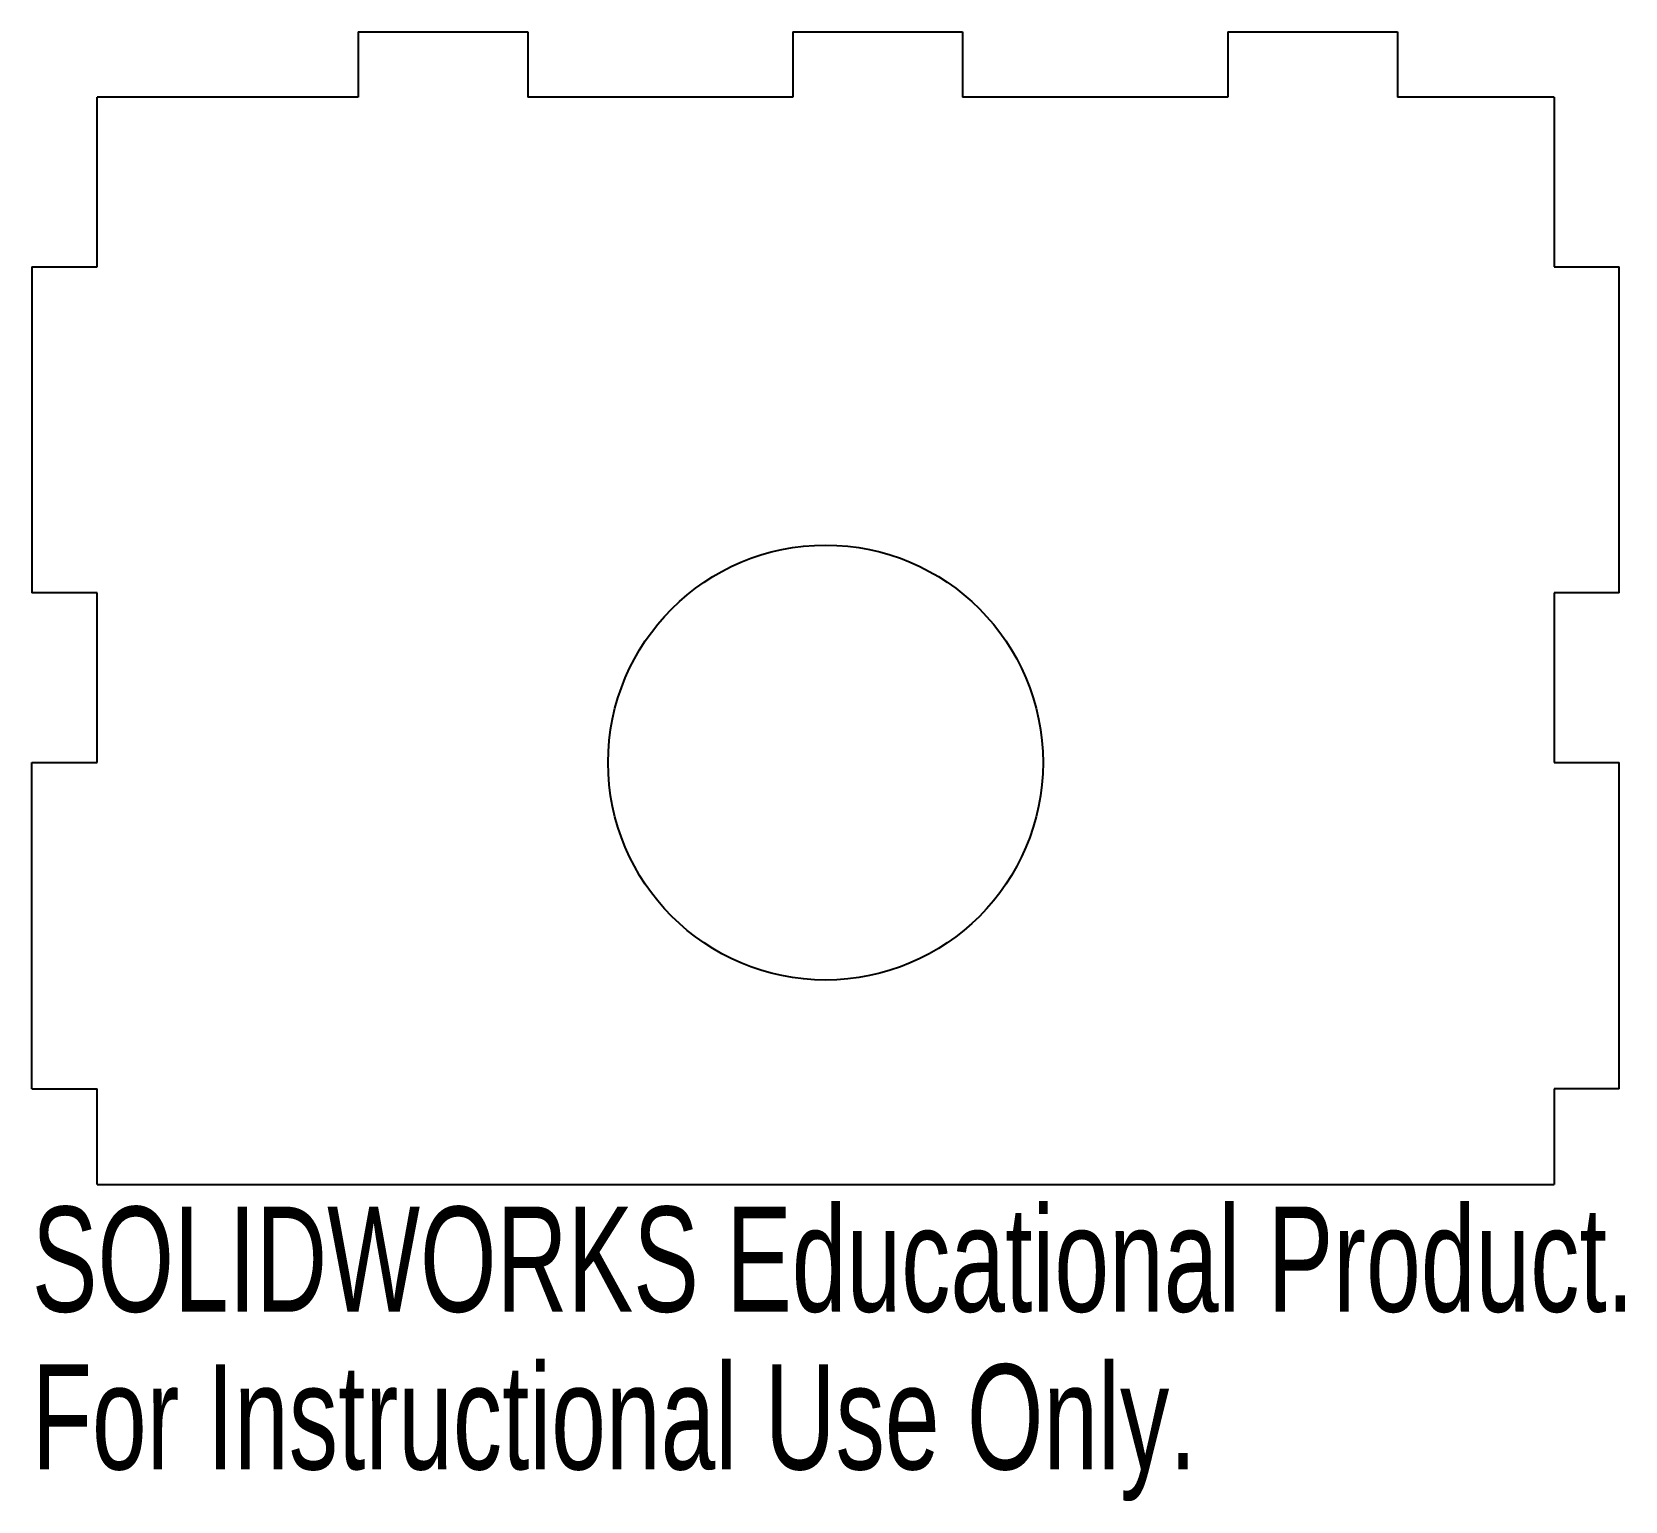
# Model space of a CAD drawing. Header units: millimetres. Extents: x -41 to 32.3, y -48 to 19.5.
import ezdxf

# ---------------------------------------------------------------- set-up
doc = ezdxf.new("R2010")
doc.units = ezdxf.units.MM
doc.styles.add('SLDTEXTSTYLE0', font='TXT', dxfattribs={"width": 0.7})

msp = doc.modelspace()

# ---------------------------------------------------------------- linework, layer by layer
at = {"color": 7, "linetype": 'Continuous', "lineweight": 25}
for p, q in [((-25.993, 19.542), (-18.193, 19.542)), ((-25.993, 19.542), (-25.993, 16.542)), ((-18.193, 19.542), (-18.193, 16.542)), ((-5.993, 19.542), (1.807, 19.542)), ((-5.993, 19.542), (-5.993, 16.542)), ((1.807, 19.542), (1.807, 16.542)), ((14.007, 19.542), (21.807, 19.542)), ((14.007, 19.542), (14.007, 16.542)), ((21.807, 19.542), (21.807, 16.542)), ((-25.993, 16.542), (-37.993, 16.542)), ((-37.993, 8.742), (-37.993, 16.542)), ((-5.993, 16.542), (-18.193, 16.542)), ((14.007, 16.542), (1.807, 16.542)), ((29.007, 16.542), (21.807, 16.542)), ((29.007, 16.542), (29.007, 8.742)), ((-40.993, 8.742), (-37.993, 8.742)), ((-40.993, 8.742), (-40.993, -6.258)), ((29.007, 8.742), (32.007, 8.742)), ((32.007, -6.258), (32.007, 8.742)), ((-37.993, -6.258), (-40.993, -6.258)), ((-37.993, -14.058), (-37.993, -6.258)), ((29.007, -6.258), (29.007, -14.058)), ((32.007, -6.258), (29.007, -6.258)), ((-40.993, -14.058), (-37.993, -14.058)), ((-40.993, -29.058), (-40.993, -14.058)), ((29.007, -14.058), (32.007, -14.058)), ((32.007, -29.058), (32.007, -14.058)), ((-40.993, -29.058), (-37.993, -29.058)), ((-37.993, -33.458), (-37.993, -29.058)), ((29.007, -29.058), (29.007, -33.458)), ((32.007, -29.058), (29.007, -29.058)), ((-37.993, -33.458), (29.007, -33.458))]:
    msp.add_line(p, q, dxfattribs=at)
msp.add_circle((-4.493, -14.058), 10, dxfattribs=at)

# ---------------------------------------------------------------- texts
at = {"color": 7, "linetype": 'Continuous', "char_height": 4.83362, "attachment_point": 1, "style": 'SLDTEXTSTYLE0'}
for s, insert in [('SOLIDWORKS Educational Product.', (-40.993, -34.478)), ('For Instructional Use Only.', (-40.993, -41.728))]:
    msp.add_mtext(s, dxfattribs=dict(at, insert=insert))

doc.saveas('drawing.dxf')
